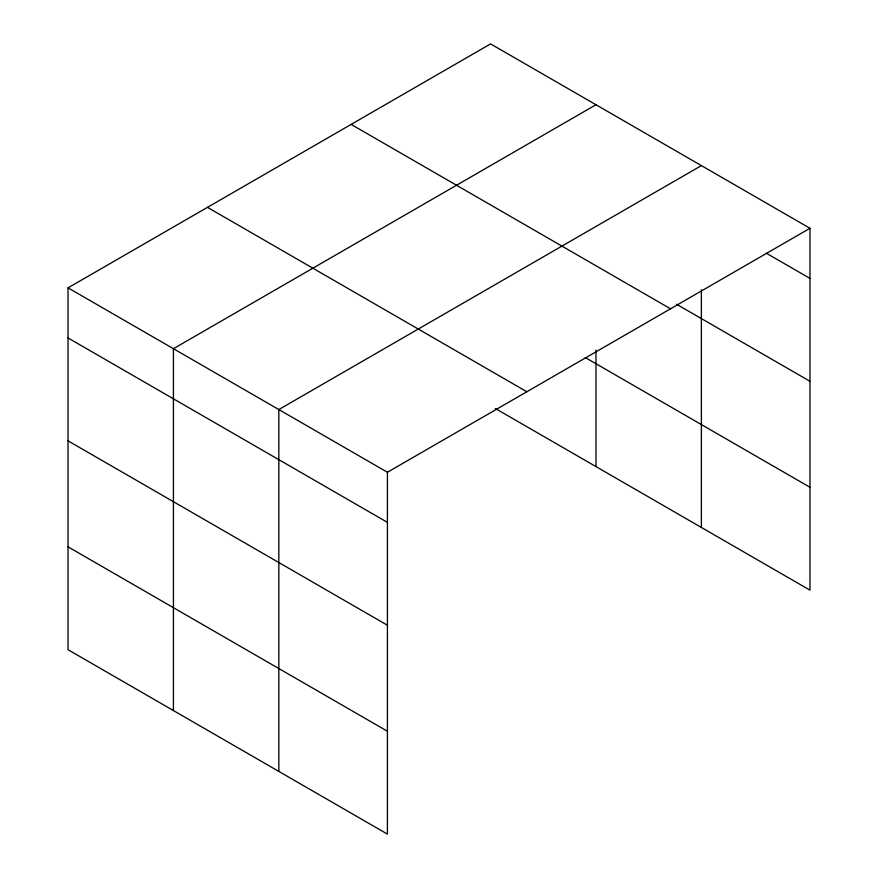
<?xml version="1.0" encoding="UTF-8"?>
<svg xmlns="http://www.w3.org/2000/svg" width="878" height="878" viewBox="0 0 878 878"><rect width="100%" height="100%" fill="white"/><g stroke="black" fill="none" stroke-linecap="round" stroke-linejoin="round"><path stroke-width="1.32" d="M809.966 228.291L490.582 43.9L68.034 287.852L68.034 649.709L387.417 834.1L387.417 472.254L809.966 228.291L809.966 590.148L495.324 408.489M701.379 289.784L701.379 527.448M595.975 104.745L173.427 348.709L173.427 710.554M701.379 165.602L278.831 409.554L278.831 771.411M766.296 253.193L809.966 278.403M676.51 304.227L809.966 381.282M351.145 124.402L670.529 308.804M585.319 357.576L809.966 487.268M207.471 207.351L526.855 391.742M68.034 287.852L387.417 472.254M68.034 337.964L387.417 522.366M68.034 440.844L387.417 625.235M68.034 546.829L387.417 731.231M595.975 350.135L595.975 466.602"/></g></svg>
